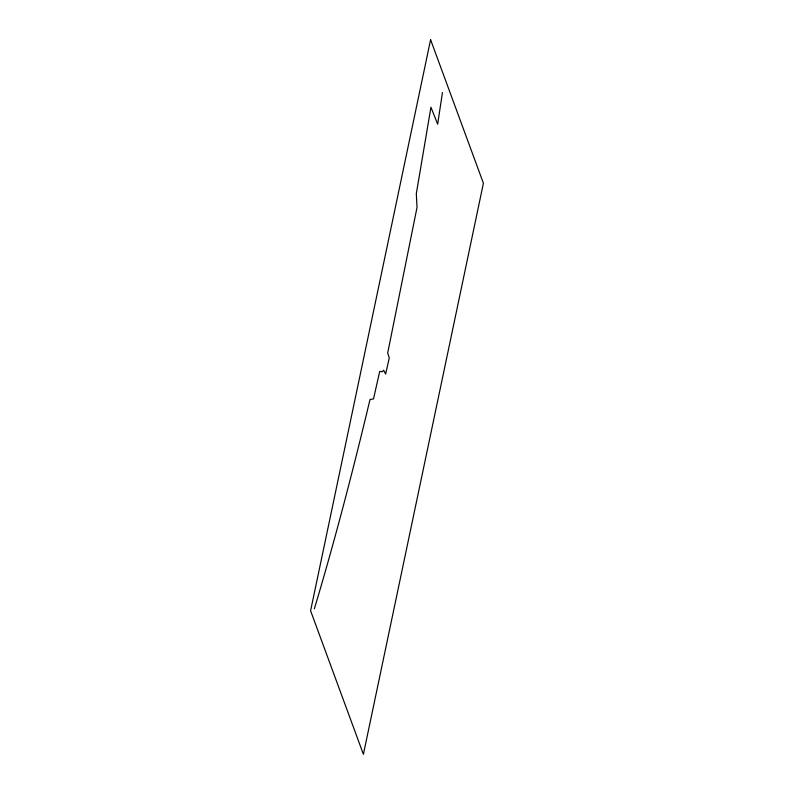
<?xml version="1.0" encoding="UTF-8"?>
<svg xmlns="http://www.w3.org/2000/svg" width="794" height="794" viewBox="0 0 794 794"><rect width="100%" height="100%" fill="white"/><g stroke="black" fill="none" stroke-linecap="round" stroke-linejoin="round"><path stroke-width="1.19" d="M442.447 92.531L437.673 124.172L430.953 107.23L416.582 192.088A7.523 2.154 84.5 0 0 416.324 193.706L417.019 207.442L387.69 353.062L389.278 357.816L385.656 374.063L383.651 370.203L382.251 371.81A5.677 1.628 84.5 0 1 381.964 371.691L381.904 371.661A10.253 2.938 84.5 0 0 381.805 371.602A9.548 2.739 84.5 0 0 381.348 371.523L381.031 371.523A10.401 2.978 84.5 0 1 380.822 371.493L379.909 371.394A3.116 0.893 84.5 0 0 379.592 371.939L373.508 398.916L370.838 399.382A13.002 3.722 84.5 0 0 370.56 399.402L370.351 399.481M314.364 608.79C334.979 540.089 353.002 470.614 369.696 400.861A8.297 2.372 84.5 0 1 370.282 399.392M430.596 39.7L310.593 610.755L363.404 754.3L483.407 183.245L430.596 39.7"/></g></svg>
